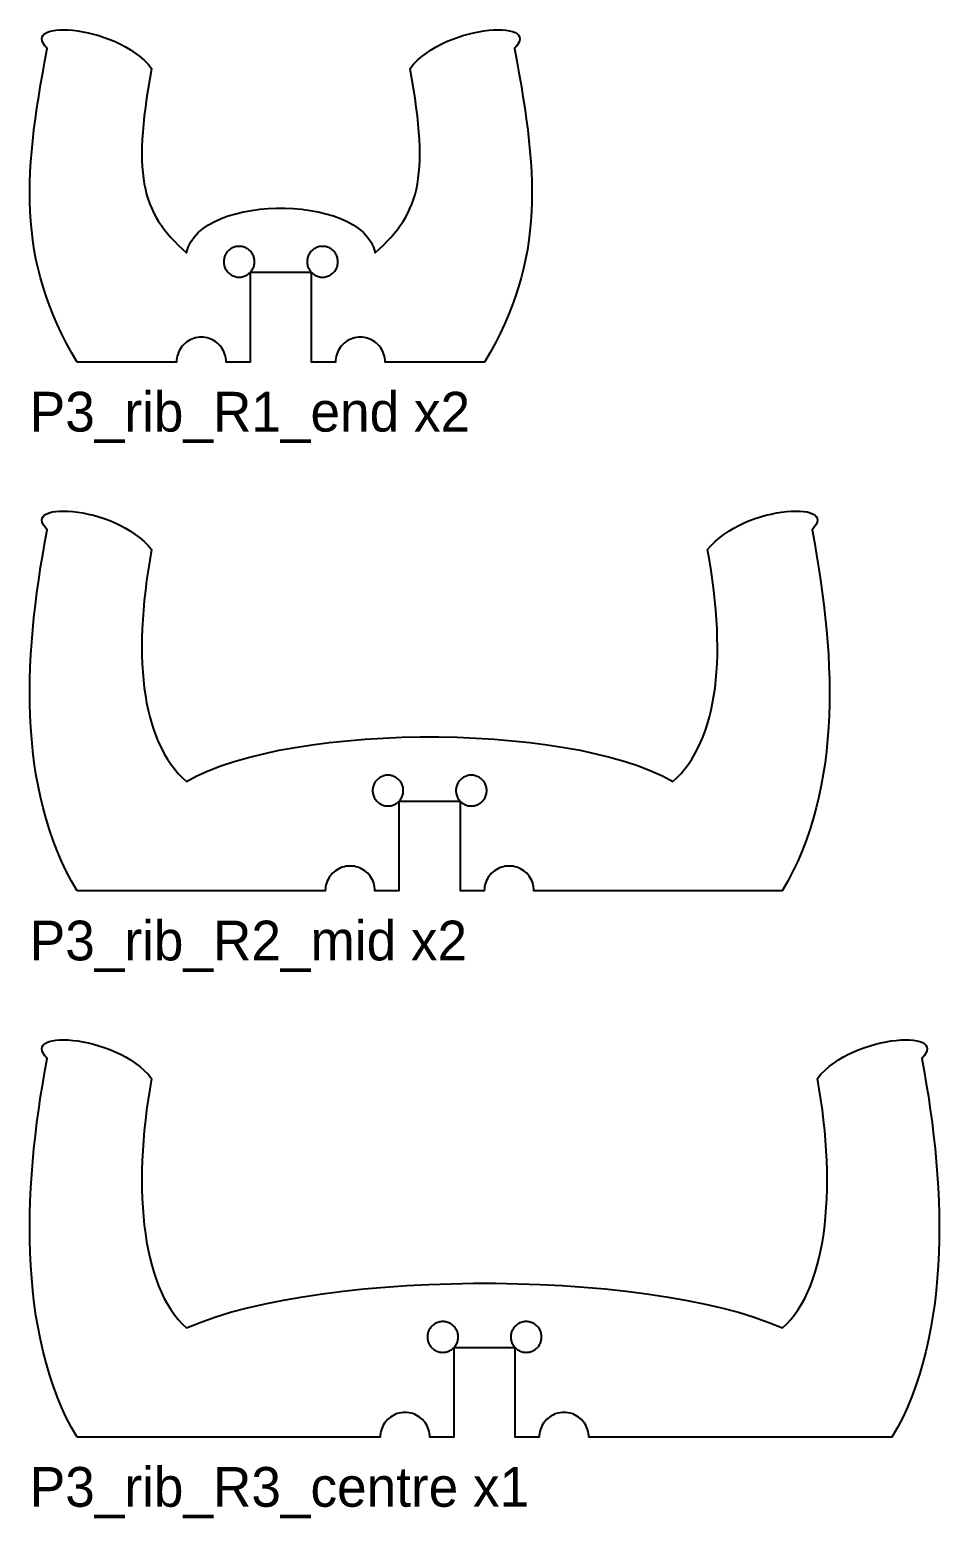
# Model space of a CAD drawing. Header units: millimetres. Extents: x 0 to 728, y -16 to 827.
# Drawn here: x 0 to 183, y 527.7 to 827.4 of the extents above; entities that cross this region are included whole.
import ezdxf

# ---------------------------------------------------------------- set-up
doc = ezdxf.new("R2010")
doc.units = ezdxf.units.MM
doc.layers.add('CUT', color=2, linetype='Continuous')
doc.layers.add('LABEL', color=3, linetype='Continuous')

msp = doc.modelspace()

# ---------------------------------------------------------------- linework, layer by layer
at = {"layer": 'CUT'}
for points in [[(9.52, 760.51), (8.4, 762.44), (7.35, 764.35), (6.39, 766.25), (5.5, 768.13), (4.69, 770.01), (3.94, 771.88), (3.27, 773.75), (2.67, 775.62), (2.13, 777.49), (1.66, 779.36), (1.25, 781.24), (0.9, 783.12), (0.61, 785.02), (0.38, 786.93), (0.21, 788.85), (0.09, 790.79), (0.02, 792.76), (0, 794.74), (0.03, 796.75), (0.11, 798.78), (0.23, 800.85), (0.39, 802.94), (0.6, 805.08), (0.84, 807.24), (1.13, 809.45), (1.45, 811.7), (1.8, 813.99), (2.19, 816.32), (2.6, 818.71), (3.05, 821.14), (3.52, 823.63), (3.02, 824.19), (2.67, 824.71), (2.47, 825.18), (2.41, 825.6), (2.48, 825.99), (2.67, 826.32), (2.98, 826.62), (3.4, 826.86), (3.91, 827.06), (4.52, 827.22), (5.21, 827.33), (5.97, 827.4), (6.81, 827.41), (7.7, 827.39), (8.65, 827.31), (9.64, 827.19), (10.67, 827.02), (11.73, 826.81), (12.81, 826.55), (13.9, 826.24), (14.99, 825.88), (16.09, 825.47), (17.17, 825.02), (18.23, 824.52), (19.27, 823.97), (20.28, 823.37), (21.24, 822.72), (22.15, 822.02), (23.01, 821.28), (23.8, 820.48), (24.52, 819.63), (24.15, 817.55), (23.82, 815.56), (23.52, 813.65), (23.27, 811.83), (23.05, 810.08), (22.88, 808.42), (22.74, 806.82), (22.64, 805.3), (22.57, 803.85), (22.55, 802.46), (22.57, 801.13), (22.63, 799.86), (22.72, 798.64), (22.86, 797.48), (23.04, 796.36), (23.26, 795.29), (23.51, 794.26), (23.81, 793.27), (24.15, 792.32), (24.54, 791.4), (24.96, 790.51), (25.42, 789.64), (25.93, 788.8), (26.48, 787.98), (27.07, 787.17), (27.7, 786.38), (28.38, 785.6), (29.1, 784.82), (29.86, 784.05), (30.67, 783.28), (31.52, 782.51), (31.86, 783.63), (32.38, 784.68), (33.07, 785.66), (33.9, 786.56), (34.88, 787.38), (35.99, 788.13), (37.21, 788.8), (38.53, 789.4), (39.94, 789.93), (41.44, 790.38), (43, 790.75), (44.62, 791.05), (46.27, 791.28), (47.96, 791.43), (49.67, 791.5), (51.38, 791.5), (53.09, 791.43), (54.78, 791.28), (56.44, 791.05), (58.05, 790.75), (59.61, 790.38), (61.11, 789.93), (62.52, 789.4), (63.85, 788.8), (65.07, 788.13), (66.17, 787.38), (67.15, 786.56), (67.99, 785.66), (68.67, 784.68), (69.19, 783.63), (69.54, 782.51), (70.38, 783.28), (71.19, 784.05), (71.95, 784.82), (72.67, 785.6), (73.35, 786.38), (73.98, 787.17), (74.57, 787.98), (75.12, 788.8), (75.63, 789.64), (76.09, 790.51), (76.52, 791.4), (76.9, 792.32), (77.24, 793.27), (77.54, 794.26), (77.8, 795.29), (78.01, 796.36), (78.19, 797.48), (78.33, 798.64), (78.43, 799.86), (78.48, 801.13), (78.5, 802.46), (78.48, 803.85), (78.42, 805.3), (78.32, 806.82), (78.18, 808.42), (78, 810.08), (77.78, 811.83), (77.53, 813.65), (77.23, 815.56), (76.9, 817.55), (76.54, 819.63), (77.25, 820.48), (78.04, 821.28), (78.9, 822.02), (79.81, 822.72), (80.77, 823.37), (81.78, 823.97), (82.82, 824.52), (83.88, 825.02), (84.97, 825.47), (86.06, 825.88), (87.16, 826.24), (88.25, 826.55), (89.32, 826.81), (90.38, 827.02), (91.41, 827.19), (92.4, 827.31), (93.35, 827.39), (94.24, 827.41), (95.08, 827.4), (95.84, 827.33), (96.53, 827.22), (97.14, 827.06), (97.66, 826.86), (98.07, 826.62), (98.38, 826.32), (98.57, 825.99), (98.64, 825.6), (98.58, 825.18), (98.38, 824.71), (98.04, 824.19), (97.54, 823.63), (98.01, 821.14), (98.45, 818.71), (98.87, 816.32), (99.25, 813.99), (99.61, 811.7), (99.92, 809.45), (100.21, 807.24), (100.45, 805.08), (100.66, 802.94), (100.82, 800.85), (100.95, 798.78), (101.02, 796.75), (101.05, 794.74), (101.03, 792.76), (100.96, 790.79), (100.84, 788.85), (100.67, 786.93), (100.44, 785.02), (100.15, 783.12), (99.8, 781.24), (99.39, 779.36), (98.92, 777.49), (98.38, 775.62), (97.78, 773.75), (97.11, 771.88), (96.37, 770.01), (95.55, 768.13), (94.66, 766.25), (93.7, 764.35), (92.66, 762.44), (91.54, 760.51), (71.53, 760.51), (71.51, 760.9), (71.46, 761.29), (71.39, 761.68), (71.28, 762.05), (71.15, 762.42), (70.98, 762.78), (70.79, 763.12), (70.57, 763.45), (70.33, 763.76), (70.06, 764.05), (69.77, 764.31), (69.46, 764.55), (69.14, 764.77), (68.8, 764.96), (68.44, 765.13), (68.07, 765.27), (67.69, 765.37), (67.31, 765.45), (66.92, 765.49), (66.53, 765.51), (66.13, 765.49), (65.74, 765.45), (65.36, 765.37), (64.98, 765.27), (64.61, 765.13), (64.26, 764.96), (63.91, 764.77), (63.59, 764.55), (63.28, 764.31), (62.99, 764.05), (62.72, 763.76), (62.48, 763.45), (62.26, 763.12), (62.07, 762.78), (61.91, 762.42), (61.77, 762.05), (61.66, 761.68), (61.59, 761.29), (61.54, 760.9), (61.53, 760.51), (56.73, 760.51), (56.73, 778.51), (44.33, 778.51), (44.33, 760.51), (39.53, 760.51), (39.51, 760.9), (39.46, 761.29), (39.39, 761.68), (39.28, 762.05), (39.15, 762.42), (38.98, 762.78), (38.79, 763.12), (38.57, 763.45), (38.33, 763.76), (38.06, 764.05), (37.77, 764.31), (37.46, 764.55), (37.14, 764.77), (36.8, 764.96), (36.44, 765.13), (36.07, 765.27), (35.69, 765.37), (35.31, 765.45), (34.92, 765.49), (34.53, 765.51), (34.13, 765.49), (33.74, 765.45), (33.36, 765.37), (32.98, 765.27), (32.61, 765.13), (32.26, 764.96), (31.91, 764.77), (31.59, 764.55), (31.28, 764.31), (30.99, 764.05), (30.72, 763.76), (30.48, 763.45), (30.26, 763.12), (30.07, 762.78), (29.91, 762.42), (29.77, 762.05), (29.66, 761.68), (29.59, 761.29), (29.54, 760.9), (29.53, 760.51), (9.52, 760.51)], [(44.46, 778.66), (44.59, 778.81), (44.71, 778.98), (44.82, 779.15), (44.91, 779.33), (45, 779.52), (45.07, 779.71), (45.13, 779.9), (45.17, 780.1), (45.21, 780.3), (45.23, 780.5), (45.23, 780.7), (45.23, 780.9), (45.21, 781.11), (45.17, 781.31), (45.13, 781.5), (45.07, 781.7), (45, 781.89), (44.91, 782.07), (44.82, 782.25), (44.71, 782.42), (44.59, 782.59), (44.46, 782.75), (44.33, 782.89), (44.18, 783.03), (44.02, 783.16), (43.86, 783.28), (43.68, 783.39), (43.51, 783.48), (43.32, 783.57), (43.13, 783.64), (42.94, 783.7), (42.74, 783.74), (42.54, 783.78), (42.34, 783.8), (42.13, 783.8), (41.93, 783.8), (41.73, 783.78), (41.53, 783.74), (41.33, 783.7), (41.14, 783.64), (40.95, 783.57), (40.76, 783.48), (40.58, 783.39), (40.41, 783.28), (40.25, 783.16), (40.09, 783.03), (39.94, 782.89), (39.8, 782.75), (39.67, 782.59), (39.56, 782.42), (39.45, 782.25), (39.35, 782.07), (39.27, 781.89), (39.2, 781.7), (39.14, 781.5), (39.09, 781.31), (39.06, 781.11), (39.04, 780.9), (39.03, 780.7), (39.04, 780.5), (39.06, 780.3), (39.09, 780.1), (39.14, 779.9), (39.2, 779.71), (39.27, 779.52), (39.35, 779.33), (39.45, 779.15), (39.56, 778.98), (39.67, 778.81), (39.8, 778.66), (39.94, 778.51), (40.09, 778.37), (40.25, 778.24), (40.41, 778.12), (40.58, 778.02), (40.76, 777.92), (40.95, 777.84), (41.14, 777.77), (41.33, 777.71), (41.53, 777.66), (41.73, 777.63), (41.93, 777.61), (42.13, 777.6), (42.34, 777.61), (42.54, 777.63), (42.74, 777.66), (42.94, 777.71), (43.13, 777.77), (43.32, 777.84), (43.51, 777.92), (43.68, 778.02), (43.86, 778.12), (44.02, 778.24), (44.18, 778.37), (44.33, 778.51), (44.46, 778.66)], [(61.91, 779.9), (61.96, 780.1), (61.99, 780.3), (62.01, 780.5), (62.02, 780.7), (62.01, 780.9), (61.99, 781.11), (61.96, 781.31), (61.91, 781.5), (61.85, 781.7), (61.78, 781.89), (61.7, 782.07), (61.6, 782.25), (61.5, 782.42), (61.38, 782.59), (61.25, 782.75), (61.11, 782.89), (60.96, 783.03), (60.81, 783.16), (60.64, 783.28), (60.47, 783.39), (60.29, 783.48), (60.1, 783.57), (59.91, 783.64), (59.72, 783.7), (59.52, 783.74), (59.32, 783.78), (59.12, 783.8), (58.92, 783.8), (58.72, 783.8), (58.51, 783.78), (58.31, 783.74), (58.12, 783.7), (57.92, 783.64), (57.73, 783.57), (57.55, 783.48), (57.37, 783.39), (57.2, 783.28), (57.03, 783.16), (56.87, 783.03), (56.73, 782.89), (56.59, 782.75), (56.46, 782.59), (56.34, 782.42), (56.23, 782.25), (56.14, 782.07), (56.05, 781.89), (55.98, 781.7), (55.92, 781.5), (55.88, 781.31), (55.84, 781.11), (55.82, 780.9), (55.82, 780.7), (55.82, 780.5), (55.84, 780.3), (55.88, 780.1), (55.92, 779.9), (55.98, 779.71), (56.05, 779.52), (56.14, 779.33), (56.23, 779.15), (56.34, 778.98), (56.46, 778.81), (56.59, 778.66), (56.73, 778.51), (56.87, 778.37), (57.03, 778.24), (57.2, 778.12), (57.37, 778.02), (57.55, 777.92), (57.73, 777.84), (57.92, 777.77), (58.12, 777.71), (58.31, 777.66), (58.51, 777.63), (58.72, 777.61), (58.92, 777.6), (59.12, 777.61), (59.32, 777.63), (59.52, 777.66), (59.72, 777.71), (59.91, 777.77), (60.1, 777.84), (60.29, 777.92), (60.47, 778.02), (60.64, 778.12), (60.81, 778.24), (60.96, 778.37), (61.11, 778.51), (61.25, 778.66), (61.38, 778.81), (61.5, 778.98), (61.6, 779.15), (61.7, 779.33), (61.78, 779.52), (61.85, 779.71), (61.91, 779.9)], [(9.52, 654.02), (8.4, 655.98), (7.35, 657.97), (6.39, 660.01), (5.5, 662.08), (4.69, 664.19), (3.94, 666.33), (3.27, 668.51), (2.67, 670.72), (2.13, 672.96), (1.66, 675.22), (1.25, 677.51), (0.9, 679.83), (0.61, 682.17), (0.38, 684.54), (0.21, 686.92), (0.09, 689.33), (0.02, 691.75), (0, 694.19), (0.03, 696.65), (0.11, 699.12), (0.23, 701.6), (0.39, 704.09), (0.6, 706.59), (0.84, 709.09), (1.13, 711.61), (1.45, 714.12), (1.8, 716.64), (2.19, 719.17), (2.6, 721.69), (3.05, 724.21), (3.52, 726.73), (3.02, 727.29), (2.67, 727.8), (2.47, 728.27), (2.41, 728.7), (2.48, 729.08), (2.67, 729.42), (2.98, 729.71), (3.4, 729.96), (3.91, 730.16), (4.52, 730.32), (5.21, 730.43), (5.97, 730.49), (6.81, 730.51), (7.7, 730.48), (8.65, 730.41), (9.64, 730.29), (10.67, 730.12), (11.73, 729.9), (12.81, 729.64), (13.9, 729.33), (14.99, 728.97), (16.09, 728.57), (17.17, 728.11), (18.23, 727.61), (19.27, 727.06), (20.28, 726.46), (21.24, 725.81), (22.15, 725.12), (23.01, 724.37), (23.8, 723.57), (24.52, 722.73), (24.15, 720.62), (23.82, 718.54), (23.52, 716.49), (23.27, 714.48), (23.05, 712.51), (22.88, 710.57), (22.74, 708.67), (22.64, 706.81), (22.57, 704.99), (22.55, 703.2), (22.57, 701.46), (22.63, 699.76), (22.72, 698.1), (22.86, 696.47), (23.04, 694.9), (23.26, 693.36), (23.51, 691.87), (23.81, 690.43), (24.15, 689.03), (24.54, 687.67), (24.96, 686.37), (25.42, 685.11), (25.93, 683.9), (26.48, 682.73), (27.07, 681.62), (27.7, 680.56), (28.38, 679.55), (29.1, 678.59), (29.86, 677.68), (30.67, 676.82), (31.52, 676.02), (33.62, 677.15), (35.93, 678.19), (38.44, 679.17), (41.13, 680.07), (43.99, 680.89), (47.01, 681.64), (50.16, 682.32), (53.43, 682.91), (56.82, 683.44), (60.3, 683.89), (63.86, 684.26), (67.48, 684.56), (71.16, 684.79), (74.87, 684.94), (78.6, 685.01), (82.35, 685.01), (86.08, 684.94), (89.79, 684.79), (93.47, 684.56), (97.09, 684.26), (100.65, 683.89), (104.13, 683.44), (107.52, 682.91), (110.79, 682.32), (113.94, 681.64), (116.96, 680.89), (119.82, 680.07), (122.51, 679.17), (125.02, 678.19), (127.33, 677.15), (129.43, 676.02), (130.28, 676.82), (131.09, 677.68), (131.85, 678.59), (132.57, 679.55), (133.25, 680.56), (133.88, 681.62), (134.47, 682.73), (135.02, 683.9), (135.53, 685.11), (135.99, 686.37), (136.41, 687.67), (136.8, 689.03), (137.14, 690.43), (137.43, 691.87), (137.69, 693.36), (137.91, 694.9), (138.09, 696.47), (138.23, 698.1), (138.32, 699.76), (138.38, 701.46), (138.4, 703.2), (138.37, 704.99), (138.31, 706.81), (138.21, 708.67), (138.07, 710.57), (137.9, 712.51), (137.68, 714.48), (137.42, 716.49), (137.13, 718.54), (136.8, 720.62), (136.43, 722.73), (137.15, 723.57), (137.94, 724.37), (138.79, 725.12), (139.71, 725.81), (140.67, 726.46), (141.68, 727.06), (142.71, 727.61), (143.78, 728.11), (144.86, 728.57), (145.96, 728.97), (147.05, 729.33), (148.14, 729.64), (149.22, 729.9), (150.28, 730.12), (151.31, 730.29), (152.3, 730.41), (153.25, 730.48), (154.14, 730.51), (154.97, 730.49), (155.74, 730.43), (156.43, 730.32), (157.04, 730.16), (157.55, 729.96), (157.97, 729.71), (158.28, 729.42), (158.47, 729.08), (158.54, 728.7), (158.48, 728.27), (158.28, 727.8), (157.93, 727.29), (157.43, 726.73), (157.9, 724.21), (158.35, 721.69), (158.76, 719.17), (159.15, 716.64), (159.5, 714.12), (159.82, 711.61), (160.1, 709.09), (160.35, 706.59), (160.56, 704.09), (160.72, 701.6), (160.84, 699.12), (160.92, 696.65), (160.95, 694.19), (160.93, 691.75), (160.86, 689.33), (160.74, 686.92), (160.57, 684.54), (160.33, 682.17), (160.05, 679.83), (159.7, 677.51), (159.29, 675.22), (158.82, 672.96), (158.28, 670.72), (157.68, 668.51), (157, 666.33), (156.26, 664.19), (155.45, 662.08), (154.56, 660.01), (153.6, 657.97), (152.55, 655.98), (151.43, 654.02), (101.47, 654.02), (101.46, 654.41), (101.41, 654.8), (101.34, 655.19), (101.23, 655.57), (101.09, 655.94), (100.93, 656.29), (100.74, 656.63), (100.52, 656.96), (100.28, 657.27), (100.01, 657.56), (99.72, 657.82), (99.41, 658.07), (99.09, 658.28), (98.74, 658.48), (98.39, 658.64), (98.02, 658.78), (97.64, 658.88), (97.26, 658.96), (96.87, 659.01), (96.47, 659.02), (96.08, 659.01), (95.69, 658.96), (95.31, 658.88), (94.93, 658.78), (94.56, 658.64), (94.2, 658.48), (93.86, 658.28), (93.54, 658.07), (93.23, 657.82), (92.94, 657.56), (92.67, 657.27), (92.43, 656.96), (92.21, 656.63), (92.02, 656.29), (91.85, 655.94), (91.72, 655.57), (91.61, 655.19), (91.54, 654.8), (91.49, 654.41), (91.47, 654.02), (86.67, 654.02), (86.67, 672.02), (74.27, 672.02), (74.27, 654.02), (69.47, 654.02), (69.46, 654.41), (69.41, 654.8), (69.34, 655.19), (69.23, 655.57), (69.09, 655.94), (68.93, 656.29), (68.74, 656.63), (68.52, 656.96), (68.28, 657.27), (68.01, 657.56), (67.72, 657.82), (67.41, 658.07), (67.09, 658.28), (66.74, 658.48), (66.39, 658.64), (66.02, 658.78), (65.64, 658.88), (65.26, 658.96), (64.87, 659.01), (64.47, 659.02), (64.08, 659.01), (63.69, 658.96), (63.31, 658.88), (62.93, 658.78), (62.56, 658.64), (62.2, 658.48), (61.86, 658.28), (61.54, 658.07), (61.23, 657.82), (60.94, 657.56), (60.67, 657.27), (60.43, 656.96), (60.21, 656.63), (60.02, 656.29), (59.85, 655.94), (59.72, 655.57), (59.61, 655.19), (59.54, 654.8), (59.49, 654.41), (59.47, 654.02), (9.52, 654.02)], [(74.41, 672.17), (74.54, 672.33), (74.66, 672.49), (74.77, 672.66), (74.86, 672.84), (74.95, 673.03), (75.02, 673.22), (75.08, 673.41), (75.12, 673.61), (75.16, 673.81), (75.18, 674.01), (75.18, 674.21), (75.18, 674.42), (75.16, 674.62), (75.12, 674.82), (75.08, 675.02), (75.02, 675.21), (74.95, 675.4), (74.86, 675.58), (74.77, 675.76), (74.66, 675.94), (74.54, 676.1), (74.41, 676.26), (74.27, 676.41), (74.13, 676.54), (73.97, 676.67), (73.8, 676.79), (73.63, 676.9), (73.45, 676.99), (73.27, 677.08), (73.08, 677.15), (72.88, 677.21), (72.69, 677.25), (72.49, 677.29), (72.29, 677.31), (72.08, 677.31), (71.88, 677.31), (71.68, 677.29), (71.48, 677.25), (71.28, 677.21), (71.09, 677.15), (70.9, 677.08), (70.71, 676.99), (70.53, 676.9), (70.36, 676.79), (70.2, 676.67), (70.04, 676.54), (69.89, 676.41), (69.75, 676.26), (69.62, 676.1), (69.5, 675.94), (69.4, 675.76), (69.3, 675.58), (69.22, 675.4), (69.15, 675.21), (69.09, 675.02), (69.04, 674.82), (69.01, 674.62), (68.99, 674.42), (68.98, 674.21), (68.99, 674.01), (69.01, 673.81), (69.04, 673.61), (69.09, 673.41), (69.15, 673.22), (69.22, 673.03), (69.3, 672.84), (69.4, 672.66), (69.5, 672.49), (69.62, 672.33), (69.75, 672.17), (69.89, 672.02), (70.04, 671.88), (70.2, 671.75), (70.36, 671.64), (70.53, 671.53), (70.71, 671.43), (70.9, 671.35), (71.09, 671.28), (71.28, 671.22), (71.48, 671.17), (71.68, 671.14), (71.88, 671.12), (72.08, 671.11), (72.29, 671.12), (72.49, 671.14), (72.69, 671.17), (72.88, 671.22), (73.08, 671.28), (73.27, 671.35), (73.45, 671.43), (73.63, 671.53), (73.8, 671.64), (73.97, 671.75), (74.13, 671.88), (74.27, 672.02), (74.41, 672.17)], [(91.86, 673.41), (91.91, 673.61), (91.94, 673.81), (91.96, 674.01), (91.97, 674.21), (91.96, 674.42), (91.94, 674.62), (91.91, 674.82), (91.86, 675.02), (91.8, 675.21), (91.73, 675.4), (91.65, 675.58), (91.55, 675.76), (91.44, 675.94), (91.33, 676.1), (91.2, 676.26), (91.06, 676.41), (90.91, 676.54), (90.75, 676.67), (90.59, 676.79), (90.42, 676.9), (90.24, 676.99), (90.05, 677.08), (89.86, 677.15), (89.67, 677.21), (89.47, 677.25), (89.27, 677.29), (89.07, 677.31), (88.87, 677.31), (88.66, 677.31), (88.46, 677.29), (88.26, 677.25), (88.06, 677.21), (87.87, 677.15), (87.68, 677.08), (87.5, 676.99), (87.32, 676.9), (87.14, 676.79), (86.98, 676.67), (86.82, 676.54), (86.67, 676.41), (86.54, 676.26), (86.41, 676.1), (86.29, 675.94), (86.18, 675.76), (86.09, 675.58), (86, 675.4), (85.93, 675.21), (85.87, 675.02), (85.83, 674.82), (85.79, 674.62), (85.77, 674.42), (85.77, 674.21), (85.77, 674.01), (85.79, 673.81), (85.83, 673.61), (85.87, 673.41), (85.93, 673.22), (86, 673.03), (86.09, 672.84), (86.18, 672.66), (86.29, 672.49), (86.41, 672.33), (86.54, 672.17), (86.67, 672.02), (86.82, 671.88), (86.98, 671.75), (87.14, 671.64), (87.32, 671.53), (87.5, 671.43), (87.68, 671.35), (87.87, 671.28), (88.06, 671.22), (88.26, 671.17), (88.46, 671.14), (88.66, 671.12), (88.87, 671.11), (89.07, 671.12), (89.27, 671.14), (89.47, 671.17), (89.67, 671.22), (89.86, 671.28), (90.05, 671.35), (90.24, 671.43), (90.42, 671.53), (90.59, 671.64), (90.75, 671.75), (90.91, 671.88), (91.06, 672.02), (91.2, 672.17), (91.33, 672.33), (91.44, 672.49), (91.55, 672.66), (91.65, 672.84), (91.73, 673.03), (91.8, 673.22), (91.86, 673.41)], [(9.52, 544), (8.4, 545.97), (7.35, 547.99), (6.39, 550.08), (5.5, 552.22), (4.69, 554.42), (3.94, 556.66), (3.27, 558.95), (2.67, 561.28), (2.13, 563.65), (1.66, 566.07), (1.25, 568.51), (0.9, 570.99), (0.61, 573.5), (0.38, 576.03), (0.21, 578.58), (0.09, 581.16), (0.02, 583.75), (0, 586.36), (0.03, 588.98), (0.11, 591.61), (0.23, 594.24), (0.39, 596.88), (0.6, 599.51), (0.84, 602.15), (1.13, 604.77), (1.45, 607.39), (1.8, 609.99), (2.19, 612.59), (2.6, 615.16), (3.05, 617.71), (3.52, 620.24), (3.02, 620.8), (2.67, 621.31), (2.47, 621.78), (2.41, 622.21), (2.48, 622.59), (2.67, 622.93), (2.98, 623.22), (3.4, 623.47), (3.91, 623.67), (4.52, 623.83), (5.21, 623.94), (5.97, 624), (6.81, 624.02), (7.7, 623.99), (8.65, 623.92), (9.64, 623.8), (10.67, 623.63), (11.73, 623.42), (12.81, 623.15), (13.9, 622.84), (14.99, 622.49), (16.09, 622.08), (17.17, 621.63), (18.23, 621.12), (19.27, 620.57), (20.28, 619.97), (21.24, 619.33), (22.15, 618.63), (23.01, 617.88), (23.8, 617.09), (24.52, 616.24), (24.15, 614.12), (23.82, 612.01), (23.52, 609.91), (23.27, 607.83), (23.05, 605.78), (22.88, 603.74), (22.74, 601.73), (22.64, 599.74), (22.57, 597.78), (22.55, 595.85), (22.57, 593.95), (22.63, 592.09), (22.72, 590.26), (22.86, 588.48), (23.04, 586.73), (23.26, 585.02), (23.51, 583.36), (23.81, 581.75), (24.15, 580.18), (24.54, 578.67), (24.96, 577.21), (25.42, 575.81), (25.93, 574.46), (26.48, 573.17), (27.07, 571.94), (27.7, 570.78), (28.38, 569.69), (29.1, 568.66), (29.86, 567.7), (30.67, 566.81), (31.52, 566), (34.27, 567.12), (37.24, 568.17), (40.42, 569.15), (43.8, 570.05), (47.35, 570.87), (51.07, 571.62), (54.93, 572.29), (58.93, 572.89), (63.04, 573.42), (67.25, 573.87), (71.54, 574.24), (75.91, 574.54), (80.33, 574.77), (84.79, 574.92), (89.27, 574.99), (93.76, 574.99), (98.24, 574.92), (102.7, 574.77), (107.12, 574.54), (111.49, 574.24), (115.78, 573.87), (120, 573.42), (124.11, 572.89), (128.1, 572.29), (131.96, 571.62), (135.68, 570.87), (139.23, 570.05), (142.61, 569.15), (145.79, 568.17), (148.77, 567.12), (151.52, 566), (152.37, 566.81), (153.17, 567.7), (153.93, 568.66), (154.65, 569.69), (155.33, 570.78), (155.96, 571.94), (156.55, 573.17), (157.1, 574.46), (157.61, 575.81), (158.07, 577.21), (158.5, 578.67), (158.88, 580.18), (159.22, 581.75), (159.52, 583.36), (159.78, 585.02), (160, 586.73), (160.17, 588.48), (160.31, 590.26), (160.41, 592.09), (160.46, 593.95), (160.48, 595.85), (160.46, 597.78), (160.4, 599.74), (160.3, 601.73), (160.16, 603.74), (159.98, 605.78), (159.76, 607.83), (159.51, 609.91), (159.22, 612.01), (158.88, 614.12), (158.52, 616.24), (159.23, 617.09), (160.02, 617.88), (160.88, 618.63), (161.79, 619.33), (162.75, 619.97), (163.76, 620.57), (164.8, 621.12), (165.86, 621.63), (166.95, 622.08), (168.04, 622.49), (169.14, 622.84), (170.23, 623.15), (171.31, 623.42), (172.36, 623.63), (173.39, 623.8), (174.38, 623.92), (175.33, 623.99), (176.22, 624.02), (177.06, 624), (177.82, 623.94), (178.52, 623.83), (179.12, 623.67), (179.64, 623.47), (180.05, 623.22), (180.36, 622.93), (180.55, 622.59), (180.62, 622.21), (180.56, 621.78), (180.36, 621.31), (180.02, 620.8), (179.52, 620.24), (179.99, 617.71), (180.43, 615.16), (180.85, 612.59), (181.23, 609.99), (181.59, 607.39), (181.9, 604.77), (182.19, 602.15), (182.43, 599.51), (182.64, 596.88), (182.8, 594.24), (182.93, 591.61), (183, 588.98), (183.03, 586.36), (183.01, 583.75), (182.95, 581.16), (182.82, 578.58), (182.65, 576.03), (182.42, 573.5), (182.13, 570.99), (181.78, 568.51), (181.37, 566.07), (180.9, 563.65), (180.36, 561.28), (179.76, 558.95), (179.09, 556.66), (178.35, 554.42), (177.53, 552.22), (176.64, 550.08), (175.68, 547.99), (174.64, 545.97), (173.52, 544), (112.52, 544), (112.5, 544.39), (112.45, 544.78), (112.38, 545.17), (112.27, 545.55), (112.14, 545.91), (111.97, 546.27), (111.78, 546.61), (111.56, 546.94), (111.32, 547.25), (111.05, 547.54), (110.76, 547.8), (110.46, 548.05), (110.13, 548.26), (109.79, 548.46), (109.43, 548.62), (109.06, 548.76), (108.68, 548.86), (108.3, 548.94), (107.91, 548.98), (107.52, 549), (107.12, 548.98), (106.73, 548.94), (106.35, 548.86), (105.97, 548.76), (105.6, 548.62), (105.25, 548.46), (104.9, 548.26), (104.58, 548.05), (104.27, 547.8), (103.98, 547.54), (103.71, 547.25), (103.47, 546.94), (103.25, 546.61), (103.06, 546.27), (102.9, 545.91), (102.76, 545.55), (102.65, 545.17), (102.58, 544.78), (102.53, 544.39), (102.52, 544), (97.72, 544), (97.72, 562), (85.32, 562), (85.32, 544), (80.52, 544), (80.5, 544.39), (80.45, 544.78), (80.38, 545.17), (80.27, 545.55), (80.14, 545.91), (79.97, 546.27), (79.78, 546.61), (79.56, 546.94), (79.32, 547.25), (79.05, 547.54), (78.76, 547.8), (78.46, 548.05), (78.13, 548.26), (77.79, 548.46), (77.43, 548.62), (77.06, 548.76), (76.68, 548.86), (76.3, 548.94), (75.91, 548.98), (75.52, 549), (75.12, 548.98), (74.73, 548.94), (74.35, 548.86), (73.97, 548.76), (73.6, 548.62), (73.25, 548.46), (72.9, 548.26), (72.58, 548.05), (72.27, 547.8), (71.98, 547.54), (71.71, 547.25), (71.47, 546.94), (71.25, 546.61), (71.06, 546.27), (70.9, 545.91), (70.76, 545.55), (70.65, 545.17), (70.58, 544.78), (70.53, 544.39), (70.52, 544), (9.52, 544)], [(85.45, 562.15), (85.58, 562.3), (85.7, 562.47), (85.81, 562.64), (85.9, 562.82), (85.99, 563.01), (86.06, 563.2), (86.12, 563.39), (86.16, 563.59), (86.2, 563.79), (86.22, 563.99), (86.22, 564.19), (86.22, 564.39), (86.2, 564.6), (86.16, 564.8), (86.12, 564.99), (86.06, 565.19), (85.99, 565.38), (85.9, 565.56), (85.81, 565.74), (85.7, 565.91), (85.58, 566.08), (85.45, 566.24), (85.32, 566.38), (85.17, 566.52), (85.01, 566.65), (84.85, 566.77), (84.67, 566.88), (84.5, 566.97), (84.31, 567.06), (84.12, 567.13), (83.93, 567.19), (83.73, 567.23), (83.53, 567.27), (83.33, 567.29), (83.12, 567.29), (82.92, 567.29), (82.72, 567.27), (82.52, 567.23), (82.32, 567.19), (82.13, 567.13), (81.94, 567.06), (81.75, 566.97), (81.57, 566.88), (81.4, 566.77), (81.24, 566.65), (81.08, 566.52), (80.93, 566.38), (80.79, 566.24), (80.66, 566.08), (80.55, 565.91), (80.44, 565.74), (80.34, 565.56), (80.26, 565.38), (80.19, 565.19), (80.13, 564.99), (80.08, 564.8), (80.05, 564.6), (80.03, 564.39), (80.02, 564.19), (80.03, 563.99), (80.05, 563.79), (80.08, 563.59), (80.13, 563.39), (80.19, 563.2), (80.26, 563.01), (80.34, 562.82), (80.44, 562.64), (80.55, 562.47), (80.66, 562.3), (80.79, 562.15), (80.93, 562), (81.08, 561.86), (81.24, 561.73), (81.4, 561.61), (81.57, 561.51), (81.75, 561.41), (81.94, 561.33), (82.13, 561.26), (82.32, 561.2), (82.52, 561.15), (82.72, 561.12), (82.92, 561.1), (83.12, 561.09), (83.33, 561.1), (83.53, 561.12), (83.73, 561.15), (83.93, 561.2), (84.12, 561.26), (84.31, 561.33), (84.5, 561.41), (84.67, 561.51), (84.85, 561.61), (85.01, 561.73), (85.17, 561.86), (85.32, 562), (85.45, 562.15)], [(102.9, 563.39), (102.95, 563.59), (102.98, 563.79), (103, 563.99), (103.01, 564.19), (103, 564.39), (102.98, 564.6), (102.95, 564.8), (102.9, 564.99), (102.84, 565.19), (102.77, 565.38), (102.69, 565.56), (102.59, 565.74), (102.49, 565.91), (102.37, 566.08), (102.24, 566.24), (102.1, 566.38), (101.95, 566.52), (101.8, 566.65), (101.63, 566.77), (101.46, 566.88), (101.28, 566.97), (101.09, 567.06), (100.9, 567.13), (100.71, 567.19), (100.51, 567.23), (100.31, 567.27), (100.11, 567.29), (99.91, 567.29), (99.71, 567.29), (99.5, 567.27), (99.3, 567.23), (99.11, 567.19), (98.91, 567.13), (98.72, 567.06), (98.54, 566.97), (98.36, 566.88), (98.19, 566.77), (98.02, 566.65), (97.86, 566.52), (97.72, 566.38), (97.58, 566.24), (97.45, 566.08), (97.33, 565.91), (97.22, 565.74), (97.13, 565.56), (97.04, 565.38), (96.97, 565.19), (96.91, 564.99), (96.87, 564.8), (96.83, 564.6), (96.81, 564.39), (96.81, 564.19), (96.81, 563.99), (96.83, 563.79), (96.87, 563.59), (96.91, 563.39), (96.97, 563.2), (97.04, 563.01), (97.13, 562.82), (97.22, 562.64), (97.33, 562.47), (97.45, 562.3), (97.58, 562.15), (97.72, 562), (97.86, 561.86), (98.02, 561.73), (98.19, 561.61), (98.36, 561.51), (98.54, 561.41), (98.72, 561.33), (98.91, 561.26), (99.11, 561.2), (99.3, 561.15), (99.5, 561.12), (99.71, 561.1), (99.91, 561.09), (100.11, 561.1), (100.31, 561.12), (100.51, 561.15), (100.71, 561.2), (100.9, 561.26), (101.09, 561.33), (101.28, 561.41), (101.46, 561.51), (101.63, 561.61), (101.8, 561.73), (101.95, 561.86), (102.1, 562), (102.24, 562.15), (102.37, 562.3), (102.49, 562.47), (102.59, 562.64), (102.69, 562.82), (102.77, 563.01), (102.84, 563.2), (102.9, 563.39)]]:
    msp.add_lwpolyline(points, close=True, dxfattribs=at)

# ---------------------------------------------------------------- texts
at = {"layer": 'LABEL'}
for s, p in [('P3_rib_R1_end x2', (0, 746.51)), ('P3_rib_R2_mid x2', (0, 640.02)), ('P3_rib_R3_centre x1', (0, 530))]:
    msp.add_text(s, height=8, dxfattribs=at).set_placement(p)

doc.saveas('drawing.dxf')
